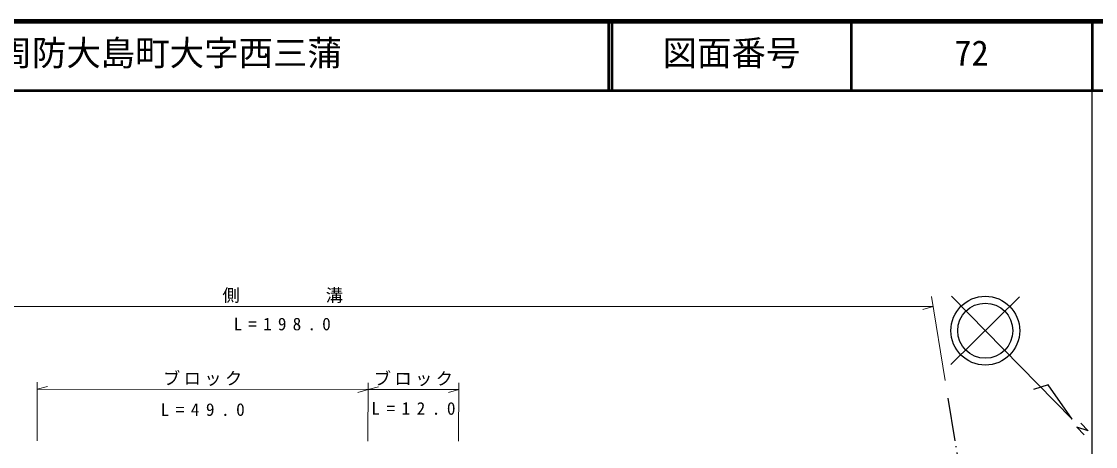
# Model space of a CAD drawing. Units: millimetres, scale not verified. Extents: x -1250 to 680000, y -1250 to 380000.
# Drawn here: x 423501 to 579500, y 318302 to 380000 of the extents above; entities that cross this region are included whole.
import ezdxf
from ezdxf.enums import TextEntityAlignment as Align

# ---------------------------------------------------------------- set-up
doc = ezdxf.new("R2010")
doc.units = ezdxf.units.MM
doc.header["$LTSCALE"] = 1000
doc.linetypes.add('USER1', pattern=[8, 6.295082, -0.786885, 0.131148, -0.786885])
for name, color, linetype, lineweight in [('M-BGD', 7, 'Continuous', 25), ('M-STR-HTXT', 7, 'Continuous', 13), ('M-TTL', 2, 'Continuous', 140), ('M-TTL-BAND', 7, 'Continuous', 25), ('M-TTL-LINE', 7, 'Continuous', 50)]:
    doc.layers.add(name, color=color, linetype=linetype, lineweight=lineweight)
doc.layers.add('M-TTL-TXT', color=7, linetype='Continuous')
doc.styles.add('ＭＳ ゴシック', font='')
doc.styles.get('ＭＳ ゴシック').set_extended_font_data('MS Gothic')

msp = doc.modelspace()

# ---------------------------------------------------------------- linework, layer by layer
at = {"layer": 'M-BGD'}
for p, q in [((576120, 322293), (558575, 340103)), ((558501, 330204), (568475, 340029)), ((572621, 327270), (570495, 326578)), ((576120, 322293), (572621, 327270)), ((577344, 321672), (578427, 320573)), ((578427, 320573), (576770, 321114)), ((576770, 321114), (577863, 320016))]:
    msp.add_line(p, q, dxfattribs=at)
at = {"layer": 'M-BGD', "linetype": 'USER1'}
msp.add_line((558059, 325340), (562189, 299757), dxfattribs=at)
at = {"layer": 'M-BGD'}
for radius in [5000, 4000]:
    msp.add_circle((563488, 335117), radius, dxfattribs=at)
at = {"layer": 'M-STR-HTXT'}
for p, q in [((555678, 340089), (557648, 327887)), ((366970, 338608), (555917, 338608)), ((555917, 338608), (554417, 338188)), ((425775, 319137), (425784, 327618)), ((425782, 326618), (427283, 327036)), ((425782, 326618), (473836, 326568)), ((473836, 326568), (472335, 326149)), ((473837, 327568), (473828, 319087)), ((473836, 326568), (475336, 326986)), ((473836, 326568), (487007, 326554)), ((487007, 326554), (485506, 326135)), ((487008, 327554), (486999, 319073))]:
    msp.add_line(p, q, dxfattribs=at)
at = {"layer": 'M-TTL'}
msp.add_line((680000, 380000), (40000, 380000), dxfattribs=at)
at = {"layer": 'M-TTL-BAND'}
msp.add_line((579000, 20000), (579000, 370000), dxfattribs=at)
at = {"layer": 'M-TTL-LINE'}
for p, q in [((508746, 380000), (508746, 370000)), ((509246, 380000), (509246, 370000)), ((543996, 380000), (543996, 370000)), ((579000, 380000), (579000, 370000)), ((40000, 370000), (680000, 370000))]:
    msp.add_line(p, q, dxfattribs=at)

# ---------------------------------------------------------------- texts
at = {"layer": 'M-STR-HTXT', "char_height": 1833, "attachment_point": 7, "style": 'ＭＳ ゴシック'}
for s, insert in [('\\T1.2;側\u3000\u3000\u3000\u3000溝', (452694, 339140)), ('\\T1.72;L=198.0', (454306, 335140)), ('\\T1.76;L=49.0', (443705, 322718)), ('\\T1.76;L=12.0', (474317, 322883))]:
    msp.add_mtext(s, dxfattribs=dict(at, insert=insert))
at = {"layer": 'M-STR-HTXT', "char_height": 1833, "attachment_point": 7, "rotation": 359.9, "style": 'ＭＳ ゴシック'}
for insert in [(444059, 327097), (474671, 327065)]:
    msp.add_mtext('\\T1.2;ブロック', dxfattribs=dict(at, insert=insert))
at = {"layer": 'M-TTL-TXT', "style": 'ＭＳ ゴシック'}
for s, p in [('大島郡周防大島町大字西三蒲', (405024, 372500)), ('図面番号', (516621, 372500)), ('72', (558996, 372500))]:
    msp.add_text(s, height=3666, dxfattribs=at).set_placement(p, align=Align.BOTTOM_LEFT)

doc.saveas('drawing.dxf')
